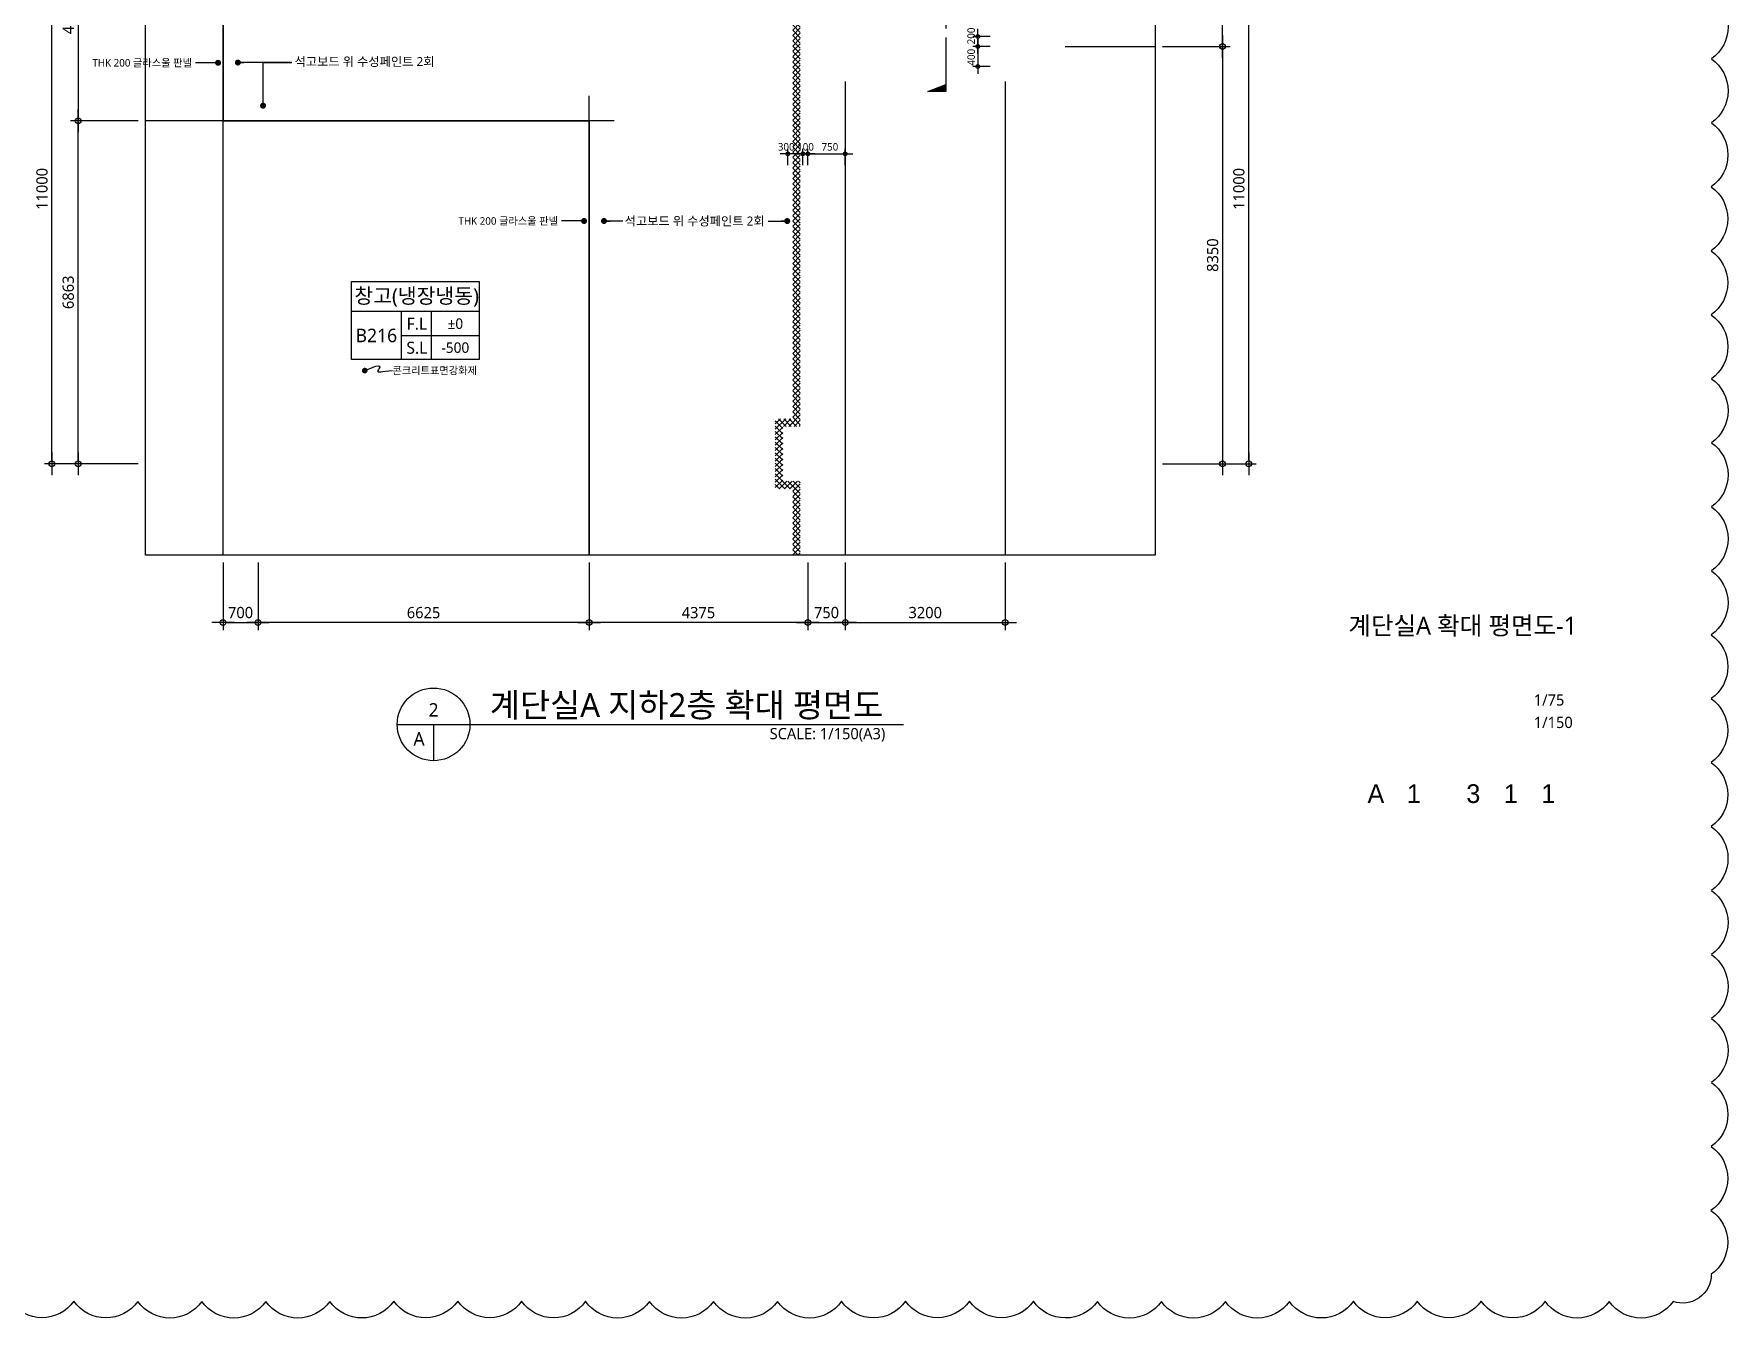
# Model space of a CAD drawing. Header units: millimetres. Extents: x -65167 to 413267, y -17142 to 66587.
# Drawn here: x -32472 to 1429, y -8906 to 16790 of the extents above; entities that cross this region are included whole.
import ezdxf
from ezdxf.enums import TextEntityAlignment as Align

# ---------------------------------------------------------------- set-up
doc = ezdxf.new("R2010")
doc.units = ezdxf.units.MM
doc.header["$LTSCALE"] = 75
doc.header["$MEASUREMENT"] = 0
doc.header["$PDSIZE"] = -10
doc.linetypes.add('CENTER', pattern=[2, 1.25, -0.25, 0.25, -0.25])
doc.layers.get('0').update_dxf_attribs({"linetype": 'CONTINUOUS'})
doc.layers.get('Defpoints').update_dxf_attribs({"color": 171, "linetype": 'CONTINUOUS'})
for name, color, linetype in [('CEN(ST)', 1, 'CENTER'), ('HAT 253', 253, 'CONTINUOUS'), ('INS', 251, 'BATTING'), ('LED', 7, 'CONTINUOUS'), ('NDIM', 7, 'CONTINUOUS'), ('SYM', 7, 'CONTINUOUS'), ('TEXT', 3, 'CONTINUOUS'), ('TEXT(MIN)', 7, 'CONTINUOUS'), ('TEXT(실명)', 3, 'CONTINUOUS'), ('TEXT-TITLE', 6, 'CONTINUOUS'), ('TEXT-기입', 6, 'CONTINUOUS'), ('TITLE', 7, 'CONTINUOUS')]:
    doc.layers.add(name, color=color, linetype=linetype)
doc.layers.add('CHECK', color=30, linetype='CONTINUOUS', plot=False)
doc.styles.add('CGS', font='cgse', dxfattribs={"bigfont": 'cgs'})
doc.styles.add('나눔바른고딕', font='NanumBarunGothic.ttf')
doc.linetypes.add('BATTING', pattern='A,0.0001,-0.1,[134,ltypeshp.shx,S=0.1,R=0,X=-0.1,Y=0],-0.2,[134,ltypeshp.shx,S=0.1,R=180,X=0.1,Y=0],-0.1', length=0.4001)
doc.dimstyles.new('NDIM 1200', dxfattribs={"dimscale": 75, "dimtxt": 3, "dimasz": 1, "dimexe": 2, "dimexo": 2, "dimgap": 1, "dimtad": 1, "dimdec": 0, "dimdsep": 46, "dimtxsty": 'CGS', "dimblk": 'DOT0', "dimcen": 1, "dimdle": 8, "dimclrd": 256, "dimclre": 256, "dimclrt": 256, "dimadec": 0, "dimazin": 0, "dimtfac": 1, "dimtdec": 0, "dimtix": 1, "dimtmove": 2, "dimatfit": 3, "dimldrblk": 'DOT0', "dimfxl": 1, "dimtolj": 1, "dimtzin": 0, "dimlwd": -1, "dimlwe": -1, "dimarcsym": 0})

# ---------------------------------------------------------------- blocks, each defined once
blk = doc.blocks.new('DOT0')
blk.add_line((-3, 0), (3, 0))
at = {"color": 6}
blk.add_circle((0, 0), 0.75, dxfattribs=at)
blk = doc.blocks.new('*D20')
at = {"layer": 'Defpoints', "color": 0, "ltscale": 0.4, "transparency": 16777216}
for p in [(-21362, 6362), (-16987, 6362), (-21362, 5012)]:
    blk.add_point(p, dxfattribs=at)
at = {"layer": 'NDIM', "ltscale": 0.4, "transparency": 16777216}
for p, q in [((-21362, 6212), (-21362, 4862)), ((-16987, 6212), (-16987, 4862)), ((-17062, 5012), (-21287, 5012))]:
    blk.add_line(p, q, dxfattribs=at)
at = {"layer": 'NDIM', "ltscale": 0.4, "transparency": 16777216, "xscale": 75, "yscale": 75, "zscale": 75, "rotation": 180}
blk.add_blockref('DOT0', (-21362, 5012), dxfattribs=at)
at = {"layer": 'NDIM', "ltscale": 0.4, "transparency": 16777216, "xscale": 75, "yscale": 75, "zscale": 75}
blk.add_blockref('DOT0', (-16987, 5012), dxfattribs=at)
at = {"layer": 'NDIM', "ltscale": 0.4, "transparency": 16777216, "insert": (-19175, 5209), "char_height": 225, "attachment_point": 5, "style": '나눔바른고딕'}
blk.add_mtext('\\A1;4375', dxfattribs=at)
blk = doc.blocks.new('*D22')
at = {"layer": 'Defpoints', "color": 0, "ltscale": 0.4, "transparency": 16777216}
for p in [(-27987, 6362), (-21362, 6362), (-27987, 5012)]:
    blk.add_point(p, dxfattribs=at)
at = {"layer": 'NDIM', "ltscale": 0.4, "transparency": 16777216}
for p, q in [((-27987, 6212), (-27987, 4862)), ((-21362, 6212), (-21362, 4862)), ((-21437, 5012), (-27912, 5012))]:
    blk.add_line(p, q, dxfattribs=at)
at = {"layer": 'NDIM', "ltscale": 0.4, "transparency": 16777216, "xscale": 75, "yscale": 75, "zscale": 75, "rotation": 180}
blk.add_blockref('DOT0', (-27987, 5012), dxfattribs=at)
at = {"layer": 'NDIM', "ltscale": 0.4, "transparency": 16777216, "xscale": 75, "yscale": 75, "zscale": 75}
blk.add_blockref('DOT0', (-21362, 5012), dxfattribs=at)
at = {"layer": 'NDIM', "ltscale": 0.4, "transparency": 16777216, "insert": (-24675, 5209), "char_height": 225, "attachment_point": 5, "style": '나눔바른고딕'}
blk.add_mtext('\\A1;6625', dxfattribs=at)
blk = doc.blocks.new('*D23')
at = {"layer": 'Defpoints', "color": 0, "ltscale": 0.4, "transparency": 16777216}
for p in [(-16987, 6362), (-16237, 6362), (-16237, 5012)]:
    blk.add_point(p, dxfattribs=at)
at = {"layer": 'NDIM', "ltscale": 0.4, "transparency": 16777216}
for p, q in [((-16987, 6212), (-16987, 4862)), ((-16237, 6212), (-16237, 4862)), ((-16912, 5012), (-16312, 5012))]:
    blk.add_line(p, q, dxfattribs=at)
at = {"layer": 'NDIM', "ltscale": 0.4, "transparency": 16777216, "xscale": 75, "yscale": 75, "zscale": 75, "rotation": 180}
blk.add_blockref('DOT0', (-16987, 5012), dxfattribs=at)
at = {"layer": 'NDIM', "ltscale": 0.4, "transparency": 16777216, "xscale": 75, "yscale": 75, "zscale": 75}
blk.add_blockref('DOT0', (-16237, 5012), dxfattribs=at)
at = {"layer": 'NDIM', "ltscale": 0.4, "transparency": 16777216, "insert": (-16612, 5210), "char_height": 225, "attachment_point": 5, "style": '나눔바른고딕'}
blk.add_mtext('\\A1;750', dxfattribs=at)
blk = doc.blocks.new('*D24')
at = {"layer": 'Defpoints', "color": 0, "ltscale": 0.4, "transparency": 16777216}
for p in [(-16237, 6362), (-13038, 6362), (-13038, 5012)]:
    blk.add_point(p, dxfattribs=at)
at = {"layer": 'NDIM', "ltscale": 0.4, "transparency": 16777216}
for p, q in [((-16237, 6212), (-16237, 4862)), ((-13038, 6212), (-13038, 4862)), ((-16162, 5012), (-13113, 5012))]:
    blk.add_line(p, q, dxfattribs=at)
at = {"layer": 'NDIM', "ltscale": 0.4, "transparency": 16777216, "xscale": 75, "yscale": 75, "zscale": 75, "rotation": 180}
blk.add_blockref('DOT0', (-16237, 5012), dxfattribs=at)
at = {"layer": 'NDIM', "ltscale": 0.4, "transparency": 16777216, "xscale": 75, "yscale": 75, "zscale": 75}
blk.add_blockref('DOT0', (-13038, 5012), dxfattribs=at)
at = {"layer": 'NDIM', "ltscale": 0.4, "transparency": 16777216, "insert": (-14637, 5210), "char_height": 225, "attachment_point": 5, "style": '나눔바른고딕'}
blk.add_mtext('\\A1;3200', dxfattribs=at)
blk = doc.blocks.new('A$C51E23882')
at = {"layer": 'TITLE'}
blk.add_lwpolyline([(8500, 0), (0, 0), (0, 5200), (8500, 5200)], close=True, dxfattribs=at)
for points in [[(8500, 3200), (0, 3200)], [(3300, 3200), (3300, 0)], [(5300, 3200), (5300, 0)], [(3300, 1600), (8500, 1600)]]:
    blk.add_lwpolyline(points, dxfattribs=at)
at = {"layer": 'TITLE', "style": '나눔바른고딕'}
for s, p in [('F.L', (4352, 2378)), ('S.L', (4352, 778))]:
    blk.add_text(s, height=800, dxfattribs=at).set_placement(p, align=Align.MIDDLE)
blk = doc.blocks.new('A$C1AFB1B41')
at = {"layer": 'SYM'}
blk.add_hatch(color=256, dxfattribs=at).paths.add_polyline_path([(2000, 500), (1800, 0), (2000, 0)])
for p, q in [((2000, 500), (1800, 0)), ((2000, 0), (2000, 500)), ((0, 0), (250, 0)), ((500, 0), (2000, 0))]:
    blk.add_line(p, q, dxfattribs=at)
blk = doc.blocks.new('SDFEW')
at = {"layer": 'SYM'}
h = blk.add_hatch(color=256, dxfattribs=at)
h.paths.add_polyline_path([(-50, -3422), (375, -3846, -0.414214), (375, -2997)])
h.paths.add_polyline_path([(375, -3846), (799, -4270), (799, -4022, -0.198912)])
h.paths.add_polyline_path([(375, -2997, -0.198912), (799, -2822), (799, -2573)])
at = {"layer": 'Defpoints'}
blk.add_line((799, -1022), (799, 12533), dxfattribs=at)
at = {"layer": 'SYM'}
for p, q in [((799, -1322), (799, -1022)), ((799, -2822), (799, -1622)), ((799, -2573), (-50, -3422)), ((799, -4022), (799, -2822)), ((799, -4270), (-50, -3422)), ((799, -4270), (799, -4022))]:
    blk.add_line(p, q, dxfattribs=at)
blk.add_arc((799, -3422), 600, 90, 89.5643, dxfattribs=at)
at = {"layer": 'SYM', "xscale": 0.7200000000000014, "yscale": 0.7200000000000014, "zscale": 0.7200000000000014, "rotation": 90}
blk.add_blockref('A$C1AFB1B41', (799, 12533), dxfattribs=at)
blk = doc.blocks.new('*D103')
at = {"layer": 'Defpoints', "color": 0, "ltscale": 0.4, "transparency": 16777216}
for p in [(-10038, 19188), (-8688, 19188), (-10038, 16538)]:
    blk.add_point(p, dxfattribs=at)
at = {"layer": 'NDIM', "ltscale": 0.4, "transparency": 16777216}
for p, q in [((-9888, 19188), (-8538, 19188)), ((-8688, 16613), (-8688, 19113)), ((-9888, 16538), (-8538, 16538))]:
    blk.add_line(p, q, dxfattribs=at)
at = {"layer": 'NDIM', "ltscale": 0.4, "transparency": 16777216, "xscale": 75, "yscale": 75, "zscale": 75}
for p, rotation in [((-8688, 19188), 90), ((-8688, 16538), 270)]:
    blk.add_blockref('DOT0', p, dxfattribs=dict(at, rotation=rotation))
at = {"layer": 'NDIM', "ltscale": 0.4, "transparency": 16777216, "insert": (-8885, 17863), "char_height": 225, "attachment_point": 5, "rotation": 90, "style": '나눔바른고딕'}
blk.add_mtext('\\A1;2650', dxfattribs=at)
blk = doc.blocks.new('*D204')
at = {"layer": 'Defpoints', "color": 0, "ltscale": 0.4, "transparency": 16777216}
for p in [(-28687, 6362), (-27987, 6362), (-27987, 5012)]:
    blk.add_point(p, dxfattribs=at)
at = {"layer": 'NDIM', "ltscale": 0.4, "transparency": 16777216}
for p, q in [((-28687, 6212), (-28687, 4862)), ((-27987, 6212), (-27987, 4862)), ((-28612, 5012), (-28062, 5012))]:
    blk.add_line(p, q, dxfattribs=at)
at = {"layer": 'NDIM', "ltscale": 0.4, "transparency": 16777216, "xscale": 75, "yscale": 75, "zscale": 75, "rotation": 180}
blk.add_blockref('DOT0', (-28687, 5012), dxfattribs=at)
at = {"layer": 'NDIM', "ltscale": 0.4, "transparency": 16777216, "xscale": 75, "yscale": 75, "zscale": 75}
blk.add_blockref('DOT0', (-27987, 5012), dxfattribs=at)
at = {"layer": 'NDIM', "ltscale": 0.4, "transparency": 16777216, "insert": (-28337, 5210), "char_height": 225, "attachment_point": 5, "style": '나눔바른고딕'}
blk.add_mtext('\\A1;700', dxfattribs=at)
blk = doc.blocks.new('*D381')
at = {"layer": 'Defpoints', "color": 0, "ltscale": 0.4, "transparency": 16777216}
for p in [(-30237, 19188), (-31587, 15050), (-30237, 15050)]:
    blk.add_point(p, dxfattribs=at)
at = {"layer": 'NDIM', "ltscale": 0.4, "transparency": 16777216}
for p, q in [((-30387, 19188), (-31737, 19188)), ((-31587, 19113), (-31587, 15125)), ((-30387, 15050), (-31737, 15050))]:
    blk.add_line(p, q, dxfattribs=at)
at = {"layer": 'NDIM', "ltscale": 0.4, "transparency": 16777216, "xscale": 75, "yscale": 75, "zscale": 75}
for p, rotation in [((-31587, 19188), 90), ((-31587, 15050), 270)]:
    blk.add_blockref('DOT0', p, dxfattribs=dict(at, rotation=rotation))
at = {"layer": 'NDIM', "ltscale": 0.4, "transparency": 16777216, "insert": (-31784, 17119), "char_height": 225, "attachment_point": 5, "rotation": 90, "style": '나눔바른고딕'}
blk.add_mtext('\\A1;4137', dxfattribs=at)
blk = doc.blocks.new('*D549')
at = {"layer": 'Defpoints', "color": 0, "ltscale": 0.4, "transparency": 16777216}
for p in [(-31587, 15050), (-30237, 15050), (-30237, 8188)]:
    blk.add_point(p, dxfattribs=at)
at = {"layer": 'NDIM', "ltscale": 0.4, "transparency": 16777216}
for p, q in [((-30387, 15050), (-31737, 15050)), ((-31587, 8263), (-31587, 14975)), ((-30387, 8188), (-31737, 8188))]:
    blk.add_line(p, q, dxfattribs=at)
at = {"layer": 'NDIM', "ltscale": 0.4, "transparency": 16777216, "xscale": 75, "yscale": 75, "zscale": 75}
for p, rotation in [((-31587, 15050), 90), ((-31587, 8188), 270)]:
    blk.add_blockref('DOT0', p, dxfattribs=dict(at, rotation=rotation))
at = {"layer": 'NDIM', "ltscale": 0.4, "transparency": 16777216, "insert": (-31784, 11619), "char_height": 225, "attachment_point": 5, "rotation": 90, "style": '나눔바른고딕'}
blk.add_mtext('\\A1;6863', dxfattribs=at)
blk = doc.blocks.new('*D550')
at = {"layer": 'Defpoints', "color": 0, "ltscale": 0.4, "transparency": 16777216}
for p in [(-32112, 19188), (-30237, 19188), (-30237, 8188)]:
    blk.add_point(p, dxfattribs=at)
at = {"layer": 'NDIM', "ltscale": 0.4, "transparency": 16777216}
for p, q in [((-30387, 19188), (-32262, 19188)), ((-32112, 8263), (-32112, 19113)), ((-30387, 8188), (-32262, 8188))]:
    blk.add_line(p, q, dxfattribs=at)
at = {"layer": 'NDIM', "ltscale": 0.4, "transparency": 16777216, "xscale": 75, "yscale": 75, "zscale": 75}
for p, rotation in [((-32112, 19188), 90), ((-32112, 8188), 270)]:
    blk.add_blockref('DOT0', p, dxfattribs=dict(at, rotation=rotation))
at = {"layer": 'NDIM', "ltscale": 0.4, "transparency": 16777216, "insert": (-32310, 13688), "char_height": 225, "attachment_point": 5, "rotation": 90, "style": '나눔바른고딕'}
blk.add_mtext('\\A1;11000', dxfattribs=at)
blk = doc.blocks.new('*D551')
at = {"layer": 'Defpoints', "color": 0, "ltscale": 0.4, "transparency": 16777216}
for p in [(-10038, 19188), (-8163, 19188), (-10038, 8188)]:
    blk.add_point(p, dxfattribs=at)
at = {"layer": 'NDIM', "ltscale": 0.4, "transparency": 16777216}
for p, q in [((-9888, 19188), (-8013, 19188)), ((-8163, 8263), (-8163, 19113)), ((-9888, 8188), (-8013, 8188))]:
    blk.add_line(p, q, dxfattribs=at)
at = {"layer": 'NDIM', "ltscale": 0.4, "transparency": 16777216, "xscale": 75, "yscale": 75, "zscale": 75}
for p, rotation in [((-8163, 19188), 90), ((-8163, 8188), 270)]:
    blk.add_blockref('DOT0', p, dxfattribs=dict(at, rotation=rotation))
at = {"layer": 'NDIM', "ltscale": 0.4, "transparency": 16777216, "insert": (-8360, 13688), "char_height": 225, "attachment_point": 5, "rotation": 90, "style": '나눔바른고딕'}
blk.add_mtext('\\A1;11000', dxfattribs=at)
blk = doc.blocks.new('*D552')
at = {"layer": 'Defpoints', "color": 0, "ltscale": 0.4, "transparency": 16777216}
for p in [(-10038, 16538), (-10038, 8188), (-8688, 8188)]:
    blk.add_point(p, dxfattribs=at)
at = {"layer": 'NDIM', "ltscale": 0.4, "transparency": 16777216}
for p, q in [((-9888, 16538), (-8538, 16538)), ((-8688, 16463), (-8688, 8263)), ((-9888, 8188), (-8538, 8188))]:
    blk.add_line(p, q, dxfattribs=at)
at = {"layer": 'NDIM', "ltscale": 0.4, "transparency": 16777216, "xscale": 75, "yscale": 75, "zscale": 75}
for p, rotation in [((-8688, 16538), 90), ((-8688, 8188), 270)]:
    blk.add_blockref('DOT0', p, dxfattribs=dict(at, rotation=rotation))
at = {"layer": 'NDIM', "ltscale": 0.4, "transparency": 16777216, "insert": (-8885, 12363), "char_height": 225, "attachment_point": 5, "rotation": 90, "style": '나눔바른고딕'}
blk.add_mtext('\\A1;8350', dxfattribs=at)
blk = doc.blocks.new('*D561')
at = {"layer": 'Defpoints', "color": 0, "ltscale": 0.4, "transparency": 16777216}
for p in [(-13585, 16738), (-13238, 16738), (-13238, 16538)]:
    blk.add_point(p, dxfattribs=at)
at = {"layer": 'NDIM', "ltscale": 0.4, "transparency": 16777216}
for p, q in [((-13338, 16738), (-13685, 16738)), ((-13585, 16588), (-13585, 16688)), ((-13338, 16538), (-13685, 16538))]:
    blk.add_line(p, q, dxfattribs=at)
at = {"layer": 'NDIM', "ltscale": 0.4, "transparency": 16777216, "xscale": 50, "yscale": 50, "zscale": 50}
for p, rotation in [((-13585, 16738), 90), ((-13585, 16538), 270)]:
    blk.add_blockref('DOT0', p, dxfattribs=dict(at, rotation=rotation))
at = {"layer": 'NDIM', "ltscale": 0.4, "transparency": 16777216, "insert": (-13717, 16749), "char_height": 150, "attachment_point": 5, "rotation": 90, "style": '나눔바른고딕'}
blk.add_mtext('\\A1;200', dxfattribs=at)
blk = doc.blocks.new('*D562')
at = {"layer": 'Defpoints', "color": 0, "ltscale": 0.4, "transparency": 16777216}
for p in [(-13238, 16538), (-13585, 16138), (-13238, 16138)]:
    blk.add_point(p, dxfattribs=at)
at = {"layer": 'NDIM', "ltscale": 0.4, "transparency": 16777216}
for p, q in [((-13338, 16538), (-13685, 16538)), ((-13585, 16488), (-13585, 16188)), ((-13338, 16138), (-13685, 16138))]:
    blk.add_line(p, q, dxfattribs=at)
at = {"layer": 'NDIM', "ltscale": 0.4, "transparency": 16777216, "xscale": 50, "yscale": 50, "zscale": 50}
for p, rotation in [((-13585, 16538), 90), ((-13585, 16138), 270)]:
    blk.add_blockref('DOT0', p, dxfattribs=dict(at, rotation=rotation))
at = {"layer": 'NDIM', "ltscale": 0.4, "transparency": 16777216, "insert": (-13717, 16323), "char_height": 150, "attachment_point": 5, "rotation": 90, "style": '나눔바른고딕'}
blk.add_mtext('\\A1;400', dxfattribs=at)
blk = doc.blocks.new('_Dot')
at = {"color": 0, "linetype": 'ByBlock', "lineweight": -2}
blk.add_line((-0.5, 0), (-1, 0), dxfattribs=at)
at = {"color": 0, "linetype": 'ByBlock', "const_width": 0.5}
blk.add_lwpolyline([(-0.25, 0, 1), (0.25, 0, 1)], format="xyb", close=True, dxfattribs=at)
blk = doc.blocks.new('*D1479')
at = {"layer": 'Defpoints', "color": 0, "ltscale": 0.4, "transparency": 16777216}
for p in [(-16237, 14389), (-16987, 14064), (-16237, 14064)]:
    blk.add_point(p, dxfattribs=at)
at = {"layer": 'NDIM', "ltscale": 0.4, "transparency": 16777216}
for p, q in [((-16987, 14164), (-16987, 14489)), ((-16937, 14389), (-16287, 14389)), ((-16237, 14164), (-16237, 14489))]:
    blk.add_line(p, q, dxfattribs=at)
at = {"layer": 'NDIM', "ltscale": 0.4, "transparency": 16777216, "xscale": 50, "yscale": 50, "zscale": 50, "rotation": 180}
blk.add_blockref('DOT0', (-16987, 14389), dxfattribs=at)
at = {"layer": 'NDIM', "ltscale": 0.4, "transparency": 16777216, "xscale": 50, "yscale": 50, "zscale": 50}
blk.add_blockref('DOT0', (-16237, 14389), dxfattribs=at)
at = {"layer": 'NDIM', "ltscale": 0.4, "transparency": 16777216, "insert": (-16544, 14529), "char_height": 150, "attachment_point": 5, "style": '나눔바른고딕'}
blk.add_mtext('\\A1;750', dxfattribs=at)
blk = doc.blocks.new('*D1480')
at = {"layer": 'Defpoints', "color": 0, "ltscale": 0.4, "transparency": 16777216}
for p in [(-17088, 14389), (-17088, 14064), (-16987, 14064)]:
    blk.add_point(p, dxfattribs=at)
at = {"layer": 'NDIM', "ltscale": 0.4, "transparency": 16777216}
for p, q in [((-17138, 14389), (-17188, 14389)), ((-17088, 14164), (-17088, 14489)), ((-16987, 14389), (-17088, 14389)), ((-16987, 14164), (-16987, 14489)), ((-16937, 14389), (-16887, 14389))]:
    blk.add_line(p, q, dxfattribs=at)
at = {"layer": 'NDIM', "ltscale": 0.4, "transparency": 16777216, "xscale": 50, "yscale": 50, "zscale": 50}
blk.add_blockref('DOT0', (-17088, 14389), dxfattribs=at)
at = {"layer": 'NDIM', "ltscale": 0.4, "transparency": 16777216, "xscale": 50, "yscale": 50, "zscale": 50, "rotation": 180}
blk.add_blockref('DOT0', (-16987, 14389), dxfattribs=at)
at = {"layer": 'NDIM', "ltscale": 0.4, "transparency": 16777216, "insert": (-17032, 14529), "char_height": 150, "attachment_point": 5, "style": '나눔바른고딕'}
blk.add_mtext('\\A1;100', dxfattribs=at)
blk = doc.blocks.new('*D1478')
at = {"layer": 'Defpoints', "color": 0, "ltscale": 0.4, "transparency": 16777216}
for p in [(-17388, 14389), (-17388, 14064), (-17088, 14064)]:
    blk.add_point(p, dxfattribs=at)
at = {"layer": 'NDIM', "ltscale": 0.4, "transparency": 16777216}
for p, q in [((-17388, 14164), (-17388, 14489)), ((-17138, 14389), (-17338, 14389)), ((-17088, 14164), (-17088, 14489))]:
    blk.add_line(p, q, dxfattribs=at)
at = {"layer": 'NDIM', "ltscale": 0.4, "transparency": 16777216, "xscale": 50, "yscale": 50, "zscale": 50, "rotation": 180}
blk.add_blockref('DOT0', (-17388, 14389), dxfattribs=at)
at = {"layer": 'NDIM', "ltscale": 0.4, "transparency": 16777216, "xscale": 50, "yscale": 50, "zscale": 50}
blk.add_blockref('DOT0', (-17088, 14389), dxfattribs=at)
at = {"layer": 'NDIM', "ltscale": 0.4, "transparency": 16777216, "insert": (-17418, 14529), "char_height": 150, "attachment_point": 5, "style": '나눔바른고딕'}
blk.add_mtext('\\A1;300', dxfattribs=at)

msp = doc.modelspace()

# ---------------------------------------------------------------- hatches: boundary and pattern name
at = {"layer": 'HAT 253'}
h = msp.add_hatch(dxfattribs=at)
h.set_pattern_fill('ANSI37', color=256, scale=600)
h.paths.add_polyline_path([(-17137.5, 18687.5), (-17287.5, 18687.5), (-17287.5, 9087.5), (-17637.5, 9087.5), (-17637.5, 7687.5), (-17287.5, 7687.5), (-17287.5, 6362.5), (-17137.5, 6362.5), (-17137.5, 7837.5), (-17487.5, 7837.5), (-17487.5, 8937.5), (-17137.5, 8937.5)])

# ---------------------------------------------------------------- linework, layer by layer
at = {"ltscale": 10000}
for p, q in [((-27307.9, 16216.3), (-28391.1, 16216.3)), ((-20687.6, 13045.3), (-21064.1, 13045.3)), ((-17777.3, 13045.3), (-17398.5, 13045.3))]:
    msp.add_line(p, q, dxfattribs=at)
at = {"layer": 'CEN(ST)', "ltscale": 10000}
for p, q in [((-28687.5, 6362.5), (-28687.5, 37837.5)), ((-11837.5, 16537.5), (-10037.5, 16537.5)), ((-16237.5, 15837.5), (-16237.5, 6362.5)), ((-13037.5, 15837.5), (-13037.5, 6362.5)), ((-21362.5, 6362.5), (-21362.5, 15550)), ((-20862.5, 15050), (-30237.5, 15050))]:
    msp.add_line(p, q, dxfattribs=at)
at = {"layer": 'CHECK'}
msp.add_lwpolyline([(1095.6, 17569.6, -0.5205671), (1095.4, 16288.8, -0.5205671), (1093.7, 15008.1, -0.5205671), (1090.6, 13728.1, -0.5205671), (1086.4, 12449.1, -0.5205671), (1089.8, 11170.2, -0.5205671), (1093.1, 9890.4, -0.5205671), (1095.1, 8609.9, -0.5205671), (1095.7, 7329, -0.5205671), (1094.7, 6048.2, -0.5205671), (1092.3, 4767.9, -0.5205671), (1088.6, 3488.4, -0.5205671), (1087.8, 2209.7, -0.5205671), (1091.7, 930.3, -0.5205671), (1094.4, -350, -0.5205671), (1095.6, -1630.7, -0.5205671), (1095.3, -2911.5, -0.5205671), (1093.6, -4192.1, -0.5205671), (1090.5, -5472.1, -0.5205671), (1086.2, -6751.1, -0.5205671), (1090, -8030, -0.5205671), (328.7, -8572.9, -0.5205671), (-952.1, -8572.1, -0.5205671), (-2232.5, -8569.8, -0.5205671), (-3512.1, -8566.3, -0.5205671), (-4790.9, -8564.6, -0.5205671), (-6070.1, -8568.6, -0.5205671), (-7350.3, -8571.4, -0.5205671), (-8631, -8572.8, -0.5205671), (-9911.9, -8572.7, -0.5205671), (-11192.5, -8571.1, -0.5205671), (-12472.5, -8568.1, -0.5205671), (-13751.7, -8563.9, -0.5205671), (-15030.5, -8566.8, -0.5205671), (-16310.3, -8570.2, -0.5205671), (-17590.7, -8572.3, -0.5205671), (-18871.6, -8572.9, -0.5205671), (-20152.4, -8572, -0.5205671), (-21432.7, -8569.7, -0.5205671), (-22712.4, -8566, -0.5205671), (-23991, -8564.8, -0.5205671), (-25270.4, -8568.8, -0.5205671), (-26550.6, -8571.5, -0.5205671), (-27831.3, -8572.8, -0.5205671), (-29112.1, -8572.6, -0.5205671), (-30392.8, -8571, -0.5205671), (-31672.8, -8567.9, -0.5205671), (-32951.9, -8563.7, -0.5205671)], format="xyb", dxfattribs=at)
at = {"layer": 'Defpoints', "ltscale": 10000}
msp.add_lwpolyline([(-10037.5, 6362.5), (-30237.5, 6362.5), (-30237.5, 37837.5), (-10037.5, 37837.5)], close=True, dxfattribs=at)
at = {"layer": 'INS', "ltscale": 3.3}
msp.add_lwpolyline([(-28687.5, 35787.5), (-28687.5, 15047.5), (-21362.5, 15047.5), (-21362.5, 6362.5)], dxfattribs=at)
at = {"layer": 'LED', "const_width": 56.2}
msp.add_lwpolyline([(-25851, 10081.5, -1), (-25851, 10025.2, -1)], format="xyb", close=True, dxfattribs=at)
at = {"layer": 'LED'}
msp.add_lwpolyline([(-25851, 10053.3), (-25717.1, 10109.2), (-25628.4, 10139.3), (-25576.7, 10148.5), (-25553.9, 10141.8), (-25552, 10123.8), (-25562.7, 10099.6), (-25578.1, 10073.9), (-25590, 10051.5), (-25591.6, 10036.4), (-25581.9, 10028.2), (-25561.1, 10025.6), (-25529.4, 10027.5), (-25487.2, 10032.5), (-25434.7, 10039.3), (-25372.1, 10046.7), (-25299.8, 10053.3)], dxfattribs=at)
at = {"layer": 'SYM'}
for p, q in [((-25201.9, 2974.2), (-15073.1, 2974.2)), ((-24474.7, 2974.2), (-24474.7, 2246.9))]:
    msp.add_line(p, q, dxfattribs=at)
msp.add_circle((-24474.7, 2974.2), 727.3, dxfattribs=at)

# ---------------------------------------------------------------- block references
at = {"xscale": -1, "rotation": 180}
msp.add_blockref('SDFEW', (-15021.6, 29609.5), dxfattribs=at)
at = {"xscale": 0.3, "yscale": 0.3, "zscale": 0.3}
msp.add_blockref('A$C51E23882', (-26114.2, 10276.3), dxfattribs=at)
at = {"layer": 'NDIM', "ltscale": 10000, "xscale": 120, "yscale": 120, "zscale": 120}
for p, rotation in [((-28391.1, 16216.3), 180), ((-17398.5, 13045.3), 359.9999999999981)]:
    msp.add_blockref('_Dot', p, dxfattribs=dict(at, rotation=rotation))
at = {"layer": 'NDIM', "ltscale": 10000, "xscale": -120, "yscale": 120, "zscale": 120}
msp.add_blockref('_Dot', (-21064.1, 13045.3), dxfattribs=at)

# ---------------------------------------------------------------- texts
at = {"layer": 'TEXT', "style": '나눔바른고딕'}
for s, p in [('2', (-24474.7, 3265.1)), ('A', (-24765.6, 2683.3))]:
    msp.add_text(s, height=270, dxfattribs=at).set_placement(p, align=Align.MIDDLE)
msp.add_text('계단실A 지하2층 확대 평면도', height=480, dxfattribs=at).set_placement((-15478.3, 3359.6), align=Align.MIDDLE_RIGHT)
msp.add_text('SCALE: 1/150(A3)', height=225, dxfattribs=at).set_placement((-15435.7, 2901.4), align=Align.TOP_RIGHT)
at = {"layer": 'TEXT(MIN)', "style": '나눔바른고딕'}
for s, p in [('THK 200 글라스울 판넬', (-31301.5, 16211.2)), ('THK 200 글라스울 판넬', (-23976.5, 13046.5)), ('콘크리트표면강화제', (-25299.8, 10053.3))]:
    msp.add_text(s, height=150, dxfattribs=at).set_placement(p, align=Align.MIDDLE_LEFT)
for p in [(-24455.4, 16236.6), (-17850.5, 13045.3)]:
    msp.add_text('석고보드 위 수성페인트 2회', height=180, dxfattribs=at).set_placement(p, align=Align.MIDDLE_RIGHT)
at = {"layer": 'TEXT(실명)', "style": '나눔바른고딕'}
msp.add_text('창고(냉장냉동)', height=300, dxfattribs=at).set_placement((-24812.9, 11534.5), align=Align.MIDDLE)
at = {"layer": 'TEXT-TITLE', "style": '나눔바른고딕'}
msp.add_text('계단실A 확대 평면도-1', height=360, dxfattribs=at).set_placement((-3881.8, 4950), align=Align.MIDDLE_CENTER)
at = {"layer": 'TEXT-기입'}
for s, height, style, p in [('B216', 270, '나눔바른고딕', (-25619.2, 10756.3)), ('A', 375, 'CGS', (-5619.2, 1588.4)), ('1', 375, 'CGS', (-4859.8, 1588.4)), ('3', 375, 'CGS', (-3669.2, 1588.4)), ('1', 375, 'CGS', (-2919.2, 1588.4)), ('1', 375, 'CGS', (-2169.2, 1588.4))]:
    msp.add_text(s, height=height, dxfattribs=dict(at, style=style)).set_placement(p, align=Align.MIDDLE_CENTER)
at = {"layer": 'TEXT-기입', "style": '나눔바른고딕'}
for s, p in [('±0', (-24039.6, 10991.8)), ('-500', (-24039.4, 10512.6))]:
    msp.add_text(s, height=210, dxfattribs=at).set_placement(p, align=Align.MIDDLE)
for s, p in [('1/75', (-2459.7, 3283.4)), ('1/150', (-2459.7, 2833.4))]:
    msp.add_text(s, height=225, dxfattribs=at).set_placement(p, align=Align.BOTTOM_LEFT)

# ---------------------------------------------------------------- dimensions: what is measured, and where the dimension line sits
at = {"layer": 'NDIM', "ltscale": 0.4}
for base, p1, p2, angle, picture, middle in [((-32112.5, 19187.5), (-30237.5, 8187.5), (-30237.5, 19187.5), 90, '*D550', (-32309.7, 13687.5)), ((-31587.5, 15050), (-30237.5, 19187.5), (-30237.5, 15050), 270, '*D381', (-31784.3619972, 17118.75)), ((-8687.5, 19187.5), (-10037.5, 16537.5), (-10037.5, 19187.5), 90, '*D103', (-8884.8, 17862.5)), ((-8162.5, 19187.5), (-10037.5, 8187.5), (-10037.5, 19187.5), 90, '*D551', (-8359.7, 13687.5)), ((-8687.5, 8187.5), (-10037.5, 16537.5), (-10037.5, 8187.5), 270, '*D552', (-8884.8, 12362.5)), ((-31587.5, 15050), (-30237.5, 8187.5), (-30237.5, 15050), 90, '*D549', (-31784.3619972, 11618.75)), ((-27987.5, 5012.5), (-21362.5, 6362.5), (-27987.5, 6362.5), 180, '*D22', (-24675, 5209.4)), ((-21362.5, 5012.5), (-16987.5, 6362.5), (-21362.5, 6362.5), 180, '*D20', (-19175, 5209.4))]:
    dim = msp.add_linear_dim(base=base, p1=p1, p2=p2, angle=angle, dimstyle='NDIM 1200', override={"dimtxsty": '나눔바른고딕'}, dxfattribs=at)
    dim.commit()
    dim.dimension.update_dxf_attribs({"geometry": picture, "text_midpoint": middle})
for base, p1, p2, angle, picture, middle in [((-13584.8, 16737.5), (-13237.5, 16537.5), (-13237.5, 16737.5), 90, '*D561', (-13716.8, 16748.8)), ((-13584.8, 16137.5), (-13237.5, 16537.5), (-13237.5, 16137.5), 270, '*D562', (-13716.8, 16323.1)), ((-17387.5, 14388.8), (-17087.5, 14063.7), (-17387.5, 14063.7), 180, '*D1478', (-17417.8, 14529.2)), ((-17087.5, 14388.8), (-16987.5, 14063.7), (-17087.5, 14063.7), 180, '*D1480', (-17032, 14529.2))]:
    dim = msp.add_linear_dim(base=base, p1=p1, p2=p2, angle=angle, dimstyle='NDIM 1200', override={"dimscale": 50, "dimtxsty": '나눔바른고딕'}, dxfattribs=at)
    dim.commit()
    dim.dimension.update_dxf_attribs({"geometry": picture, "text_midpoint": middle, "dimtype": 160})
dim = msp.add_linear_dim(base=(-16237.5, 14388.8), p1=(-16987.5, 14063.7), p2=(-16237.5, 14063.7), dimstyle='NDIM 1200', override={"dimscale": 50, "dimtxsty": '나눔바른고딕'}, dxfattribs=at)
dim.commit()
dim.dimension.update_dxf_attribs({"geometry": '*D1479', "text_midpoint": (-16543.6, 14529.2), "dimtype": 160})
for base, p1, p2, picture, middle in [((-27987.5, 5012.5), (-28687.5, 6362.5), (-27987.5, 6362.5), '*D204', (-28337.5, 5209.7)), ((-16237.5, 5012.5), (-16987.5, 6362.5), (-16237.5, 6362.5), '*D23', (-16612.5, 5209.7)), ((-13037.5, 5012.5), (-16237.5, 6362.5), (-13037.5, 6362.5), '*D24', (-14637.5, 5209.8))]:
    dim = msp.add_linear_dim(base=base, p1=p1, p2=p2, dimstyle='NDIM 1200', override={"dimtxsty": '나눔바른고딕'}, dxfattribs=at)
    dim.commit()
    dim.dimension.update_dxf_attribs({"geometry": picture, "text_midpoint": middle})

# ---------------------------------------------------------------- leaders
at = {"layer": 'NDIM', "ltscale": 10000}
for points in [[(-28787.5, 16211.2), (-29238.9, 16211.2)], [(-27886.5, 15354.4), (-27886.5, 16216.3), (-27307.9, 16216.3)], [(-21462.5, 13046.5), (-21913.9, 13046.5)]]:
    msp.add_leader(points, dimstyle='NDIM 1200', override={"dimscale": 120, "dimasz": 1, "dimgap": 1, "dimtad": 0, "dimldrblk": 'Dot'}, dxfattribs=at)

doc.saveas('drawing.dxf')
